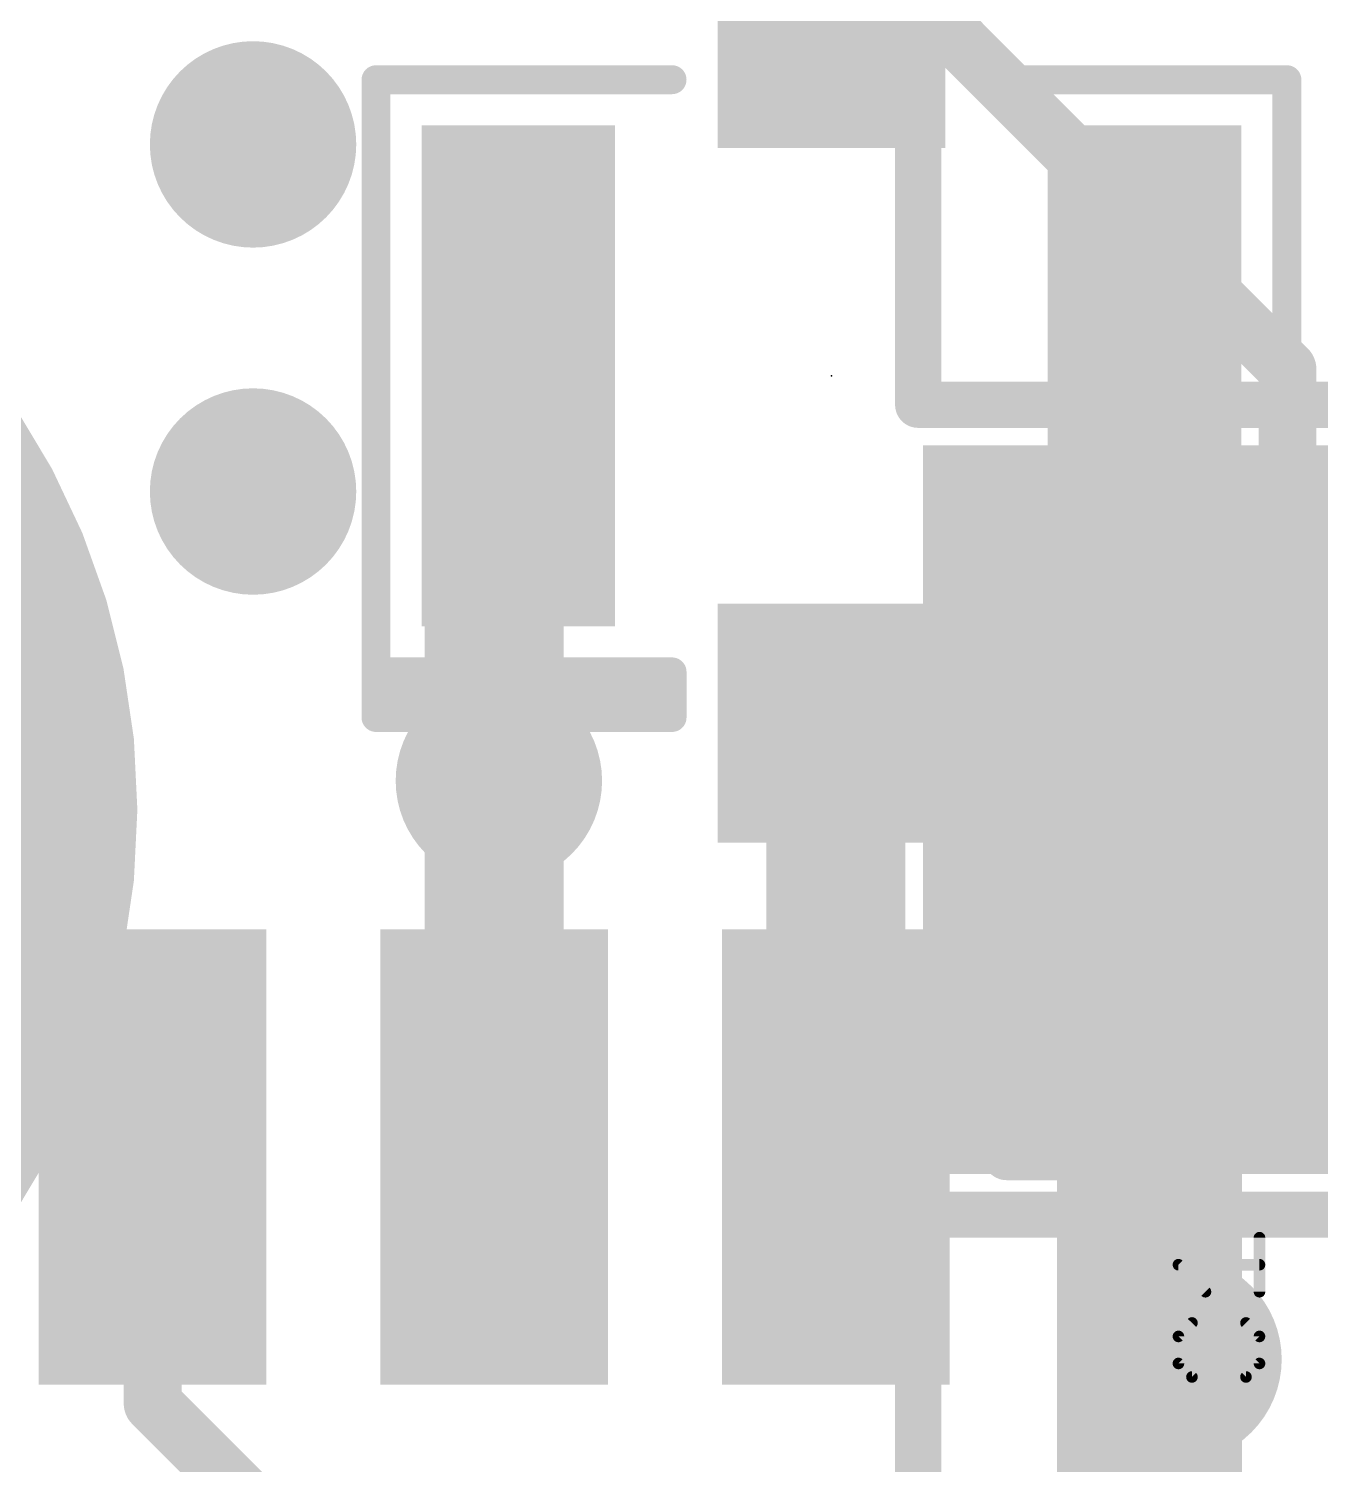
# Model space of a CAD drawing. Extents: x -2.5 to 35.7, y -0.6 to 34.3.
# Drawn here: x 15.4 to 21.07, y 24.18 to 30.48 of the extents above; entities that cross this region are included whole.
import ezdxf

# ---------------------------------------------------------------- set-up
doc = ezdxf.new("R2010")
doc.units = 0
for name, color, linetype in [('1', 12, 'CONTINUOUS'), ('16', 132, 'CONTINUOUS'), ('18', 110, 'CONTINUOUS'), ('21', 40, 'CONTINUOUS'), ('22', 6, 'CONTINUOUS'), ('23', 53, 'CONTINUOUS'), ('25', 253, 'CONTINUOUS')]:
    doc.layers.add(name, color=color, linetype=linetype)

# ---------------------------------------------------------------- blocks, each defined once
blk = doc.blocks.new('RECT')
blk.add_solid([(-0.5, -0.5), (0.5, -0.5), (-0.5, 0.5), (0.5, 0.5)])
blk = doc.blocks.new('PIE')
at = {"const_width": 0.5}
blk.add_lwpolyline([(0, -0.25, 1), (0, 0.25, 1), (0, -0.25)], format="xyb", dxfattribs=at)
blk = doc.blocks.new('ROUNDV')
at = {"const_width": 0.5}
blk.add_lwpolyline([(0, -0.25, 1), (0, 0.25, 1), (0, -0.25)], format="xyb", dxfattribs=at)

msp = doc.modelspace()

# ---------------------------------------------------------------- linework, layer by layer
at = {"layer": '1'}
for points, const_width in [([(20.298, 28.956), (20.298, 25.866)], 0.8128), ([(17.442, 28.872), (17.526, 28.956)], 0.6096), ([(17.526, 28.956), (17.526, 28.553)], 0.6096), ([(17.442, 25.526), (17.442, 28.872)], 0.6096), ([(17.548, 28.956), (17.526, 28.956)], 0.4064), ([(17.526, 28.553), (17.526, 28.47)], 0.4064), ([(18.923, 27.431), (18.923, 26.796)], 0.4064), ([(18.923, 27.177), (18.923, 27.431)], 0.4064), ([(18.942, 25.526), (18.942, 27.158)], 0.6096), ([(18.942, 27.158), (18.923, 27.177)], 0.4064), ([(20.298, 25.866), (20.32, 25.866)], 0.8128), ([(20.32, 25.866), (21.971, 25.866)], 0.8128), ([(20.32, 23.495), (20.32, 25.866)], 0.8128), ([(15.942, 25.526), (15.942, 24.444)], 0.254), ([(15.942, 24.444), (18.415, 21.971)], 0.254)]:
    msp.add_lwpolyline(points, dxfattribs=dict(at, const_width=const_width))
for points, const_width in [([(20.5012, 28.956, 1), (20.0948, 28.956)], 0.4064), ([(17.6784, 28.956, 1), (17.3736, 28.956)], 0.3048), ([(17.6338, 28.8482, 1), (17.4182, 29.0638)], 0.3048), ([(17.3342, 28.9798, 1), (17.5498, 28.7642)], 0.3048), ([(17.5944, 28.872, 1), (17.2896, 28.872)], 0.3048), ([(17.526, 29.0576, 1), (17.526, 28.8544)], 0.2032), ([(17.548, 28.8544, 1), (17.548, 29.0576)], 0.2032), ([(17.6276, 28.553, 1), (17.4244, 28.553)], 0.2032), ([(17.3736, 28.553, 1), (17.6784, 28.553)], 0.3048), ([(17.4244, 28.47, 1), (17.6276, 28.47)], 0.2032), ([(19.0246, 27.431, 1), (18.8214, 27.431)], 0.2032), ([(19.0246, 27.431, 1), (18.8214, 27.431)], 0.2032), ([(19.0944, 27.158, 1), (18.7896, 27.158)], 0.3048), ([(18.9948, 27.2488, 1), (18.8512, 27.1052)], 0.2032), ([(18.8702, 27.0862, 1), (19.0138, 27.2298)], 0.2032), ([(18.8214, 27.177, 1), (19.0246, 27.177)], 0.2032), ([(18.8214, 26.796, 1), (19.0246, 26.796)], 0.2032), ([(20.298, 26.0692, 1), (20.298, 25.6628)], 0.4064), ([(20.32, 26.0692, 1), (20.32, 25.6628)], 0.4064), ([(20.5232, 25.866, 1), (20.1168, 25.866)], 0.4064), ([(20.32, 25.6628, 1), (20.32, 26.0692)], 0.4064), ([(20.0948, 25.866, 1), (20.5012, 25.866)], 0.4064), ([(17.2896, 25.526, 1), (17.5944, 25.526)], 0.3048), ([(18.7896, 25.526, 1), (19.0944, 25.526)], 0.3048), ([(16.0055, 25.526, 1), (15.8785, 25.526)], 0.127), ([(15.9869, 24.4889, 1), (15.8971, 24.3991)], 0.127), ([(15.8785, 24.444, 1), (16.0055, 24.444)], 0.127)]:
    msp.add_lwpolyline(points, format="xyb", dxfattribs=dict(at, const_width=const_width))
at = {"layer": '16', "const_width": 0.254}
for points in [[(16.0655, 33.8455), (20.9254, 28.9856)], [(20.9254, 28.9856), (20.9254, 27.051)]]:
    msp.add_lwpolyline(points, dxfattribs=at)
at = {"layer": '16', "const_width": 0.127}
for points in [[(20.9889, 28.9856, 1), (20.8619, 28.9856)], [(20.8805, 28.9407, 1), (20.9703, 29.0305)], [(20.8619, 27.051, 1), (20.9889, 27.051)]]:
    msp.add_lwpolyline(points, format="xyb", dxfattribs=at)
at = {"layer": '21'}
for points, const_width in [([(22.86, 29.75, 1), (22.86, 33.75, 1), (22.86, 29.75)], 0.2032), ([(16.923, 30.2877, 1), (16.923, 30.2243)], 0.0635), ([(16.9548, 30.256, 1), (16.8913, 30.256)], 0.0635), ([(18.223, 30.2243, 1), (18.223, 30.2877)], 0.0635), ([(19.623, 30.2877, 1), (19.623, 30.2243)], 0.0635), ([(20.9548, 30.256, 1), (20.8913, 30.256)], 0.0635), ([(20.923, 30.2243, 1), (20.923, 30.2877)], 0.0635), ([(15.651, 27.9611, 1), (15.5748, 27.9611)], 0.0762), ([(16.923, 27.6878, 1), (16.923, 27.6243)], 0.0635), ([(16.9548, 27.656, 1), (16.8913, 27.656)], 0.0635), ([(16.8913, 27.656, 1), (16.9548, 27.656)], 0.0635), ([(18.2548, 27.656, 1), (18.1913, 27.656)], 0.0635), ([(18.223, 27.6243, 1), (18.223, 27.6878)], 0.0635), ([(19.623, 27.6878, 1), (19.623, 27.6243)], 0.0635), ([(19.6547, 27.656, 1), (19.5913, 27.656)], 0.0635), ([(20.9548, 27.656, 1), (20.8913, 27.656)], 0.0635), ([(20.8913, 27.656, 1), (20.9548, 27.656)], 0.0635), ([(20.923, 27.6243, 1), (20.923, 27.6878)], 0.0635), ([(16.923, 27.5877, 1), (16.923, 27.5243)], 0.0635), ([(18.223, 27.5243, 1), (18.223, 27.5877)], 0.0635), ([(19.623, 27.5877, 1), (19.623, 27.5243)], 0.0635), ([(20.923, 27.5243, 1), (20.923, 27.5877)], 0.0635), ([(16.923, 27.4878, 1), (16.923, 27.4243)], 0.0635), ([(16.8913, 27.456, 1), (16.9548, 27.456)], 0.0635), ([(18.1913, 27.456, 1), (18.2548, 27.456)], 0.0635), ([(18.223, 27.4243, 1), (18.223, 27.4878)], 0.0635), ([(19.623, 27.4878, 1), (19.623, 27.4243)], 0.0635), ([(19.5913, 27.456, 1), (19.6547, 27.456)], 0.0635), ([(20.8913, 27.456, 1), (20.9548, 27.456)], 0.0635), ([(20.923, 27.4243, 1), (20.923, 27.4878)], 0.0635), ([(15.5748, 27.3849, 1), (15.651, 27.3849)], 0.0762), ([(15.651, 27.0968, 1), (15.5748, 27.0968)], 0.0762), ([(15.5748, 26.9527, 1), (15.651, 26.9527)], 0.0762), ([(19.692, 25.5768, 1), (19.692, 25.4752)], 0.1016), ([(20.2428, 25.526, 1), (20.1412, 25.526)], 0.1016), ([(20.192, 25.4752, 1), (20.192, 25.5768)], 0.1016)]:
    msp.add_lwpolyline(points, format="xyb", dxfattribs=dict(at, const_width=const_width))
for points, const_width in [([(16.923, 30.256), (16.923, 27.656)], 0.127), ([(16.923, 30.256), (18.223, 30.256)], 0.127), ([(19.623, 30.256), (20.923, 30.256)], 0.127), ([(20.923, 27.656), (20.923, 30.256)], 0.127), ([(15.6129, 27.9611), (15.6129, 27.3849)], 0.1524), ([(16.923, 27.656), (18.223, 27.656)], 0.127), ([(16.923, 27.456), (16.923, 27.656)], 0.127), ([(18.223, 27.456), (18.223, 27.656)], 0.127), ([(19.623, 27.656), (20.923, 27.656)], 0.127), ([(19.623, 27.456), (19.623, 27.656)], 0.127), ([(20.923, 27.456), (20.923, 27.656)], 0.127), ([(16.923, 27.556), (18.223, 27.556)], 0.127), ([(19.623, 27.556), (20.923, 27.556)], 0.127), ([(16.923, 27.456), (18.223, 27.456)], 0.127), ([(19.623, 27.456), (20.923, 27.456)], 0.127), ([(15.6129, 27.0968), (15.6129, 26.9527)], 0.1524), ([(19.692, 25.526), (20.192, 25.526)], 0.2032), ([(20.192, 25.526), (20.192, 9.526)], 0.2032)]:
    msp.add_lwpolyline(points, dxfattribs=dict(at, const_width=const_width))
at = {"layer": '22', "const_width": 0.2032}
for points in [[(19.304, 33.655), (19.304, 28.829)], [(19.304, 28.829), (22.86, 28.829)], [(22.86, 25.273), (19.304, 25.273)], [(19.304, 25.273), (19.304, 23.241)]]:
    msp.add_lwpolyline(points, dxfattribs=at)
at = {"layer": '22', "const_width": 0.1016}
for points in [[(19.304, 28.8798, 1), (19.304, 28.7782)], [(19.2532, 28.829, 1), (19.3548, 28.829)], [(19.304, 25.3238, 1), (19.304, 25.2222)], [(19.3548, 25.273, 1), (19.2532, 25.273)]]:
    msp.add_lwpolyline(points, format="xyb", dxfattribs=at)
at = {"layer": '23'}
msp.add_point((18.923, 28.956), dxfattribs=at)
at = {"layer": '25', "const_width": 0.0508}
for points in [[(20.8026, 24.9346), (20.8026, 25.1719)], [(20.5653, 24.9346), (20.4467, 25.0532)], [(20.4467, 25.0532), (20.8026, 25.0532)], [(20.506, 24.7977), (20.4467, 24.7384)], [(20.8026, 24.7384), (20.7433, 24.7977)], [(20.4467, 24.7384), (20.4467, 24.6197)], [(20.8026, 24.6197), (20.8026, 24.7384)], [(20.4467, 24.6197), (20.506, 24.5604)], [(20.7433, 24.5604), (20.8026, 24.6197)], [(20.506, 24.5604), (20.7433, 24.5604)]]:
    msp.add_lwpolyline(points, dxfattribs=at)
at = {"layer": '25', "const_width": 0.0254}
for points in [[(20.8153, 25.1719, 1), (20.7899, 25.1719)], [(20.4557, 25.0622, 1), (20.4377, 25.0443)], [(20.4467, 25.0659, 1), (20.4467, 25.0405)], [(20.8026, 25.0405, 1), (20.8026, 25.0659)], [(20.5564, 24.9256, 1), (20.5743, 24.9436)], [(20.7899, 24.9346, 1), (20.8153, 24.9346)], [(20.515, 24.7887, 1), (20.497, 24.8066)], [(20.7523, 24.8066, 1), (20.7343, 24.7887)], [(20.4594, 24.7384, 1), (20.434, 24.7384)], [(20.4377, 24.7473, 1), (20.4557, 24.7294)], [(20.8153, 24.7384, 1), (20.7899, 24.7384)], [(20.7936, 24.7294, 1), (20.8116, 24.7473)], [(20.4557, 24.6287, 1), (20.4377, 24.6107)], [(20.8116, 24.6107, 1), (20.7936, 24.6287)], [(20.434, 24.6197, 1), (20.4594, 24.6197)], [(20.506, 24.5731, 1), (20.506, 24.5477)], [(20.497, 24.5514, 1), (20.515, 24.5694)], [(20.7343, 24.5694, 1), (20.7523, 24.5514)], [(20.7433, 24.5477, 1), (20.7433, 24.5731)], [(20.7899, 24.6197, 1), (20.8153, 24.6197)]]:
    msp.add_lwpolyline(points, format="xyb", dxfattribs=at)

# ---------------------------------------------------------------- block references
at = {"layer": '1', "rotation": 270}
for p, xscale in [((18.923, 30.481), 1.05), ((18.923, 27.431), 1.05), ((15.942, 25.526), 2), ((17.442, 25.526), 2), ((18.942, 25.526), 2)]:
    msp.add_blockref('RECT', p, dxfattribs=dict(at, xscale=xscale))
at = {"layer": '1', "xscale": 2.2, "yscale": 0.85, "rotation": 270}
for p in [(17.548, 28.956), (20.298, 28.956)]:
    msp.add_blockref('RECT', p, dxfattribs=at)
at = {"layer": '16', "xscale": 6.35, "yscale": 6.35}
msp.add_blockref('PIE', (12.7, 27.051), dxfattribs=at)
at = {"layer": '16', "xscale": 3.2, "yscale": 3.2, "rotation": 180}
msp.add_blockref('RECT', (20.9254, 27.051), dxfattribs=at)
at = {"layer": '18', "xscale": 0.9064, "yscale": 0.9064}
for p in [(16.383, 29.972), (16.383, 29.972), (16.383, 28.448), (16.383, 28.448), (17.4625, 27.178), (17.4625, 27.178), (20.447, 24.638), (20.447, 24.638)]:
    msp.add_blockref('ROUNDV', p, dxfattribs=at)

doc.saveas('drawing.dxf')
